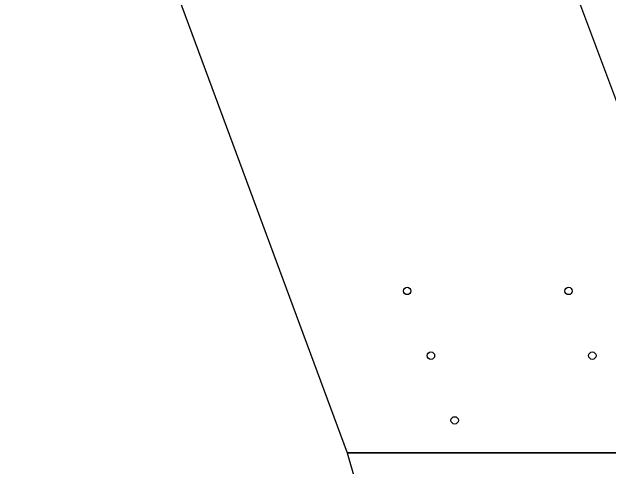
# Model space of a CAD drawing. Extents: x 50 to 281, y 33 to 383.
# Drawn here: x 115.4 to 167.4, y 303.1 to 342.7 of the extents above; entities that cross this region are included whole.
import ezdxf

# ---------------------------------------------------------------- set-up
doc = ezdxf.new("R2010")
doc.units = 0
doc.layers.get('0').update_dxf_attribs({"linetype": 'CONTINUOUS'})
doc.layers.add('DRILLING', color=3, linetype='CONTINUOUS')

msp = doc.modelspace()

# ---------------------------------------------------------------- linework, layer by layer
at = {"color": 7, "linetype": 'CONTINUOUS'}
for p, q in [((115.362, 383.095), (144.575, 304.375)), ((179.378, 304.375), (150.165, 383.095)), ((144.575, 304.375), (167.088, 225.655)), ((144.575, 304.375), (179.378, 304.375)), ((179.378, 304.375), (144.575, 304.375)), ((144.575, 304.375), (179.378, 304.375))]:
    msp.add_line(p, q, dxfattribs=at)
at = {"layer": 'DRILLING'}
for centre in [(149.793, 318.457), (163.85, 318.457), (151.86, 312.824), (165.918, 312.824), (153.928, 307.191)]:
    msp.add_circle(centre, 0.322, dxfattribs=at)

doc.saveas('drawing.dxf')
